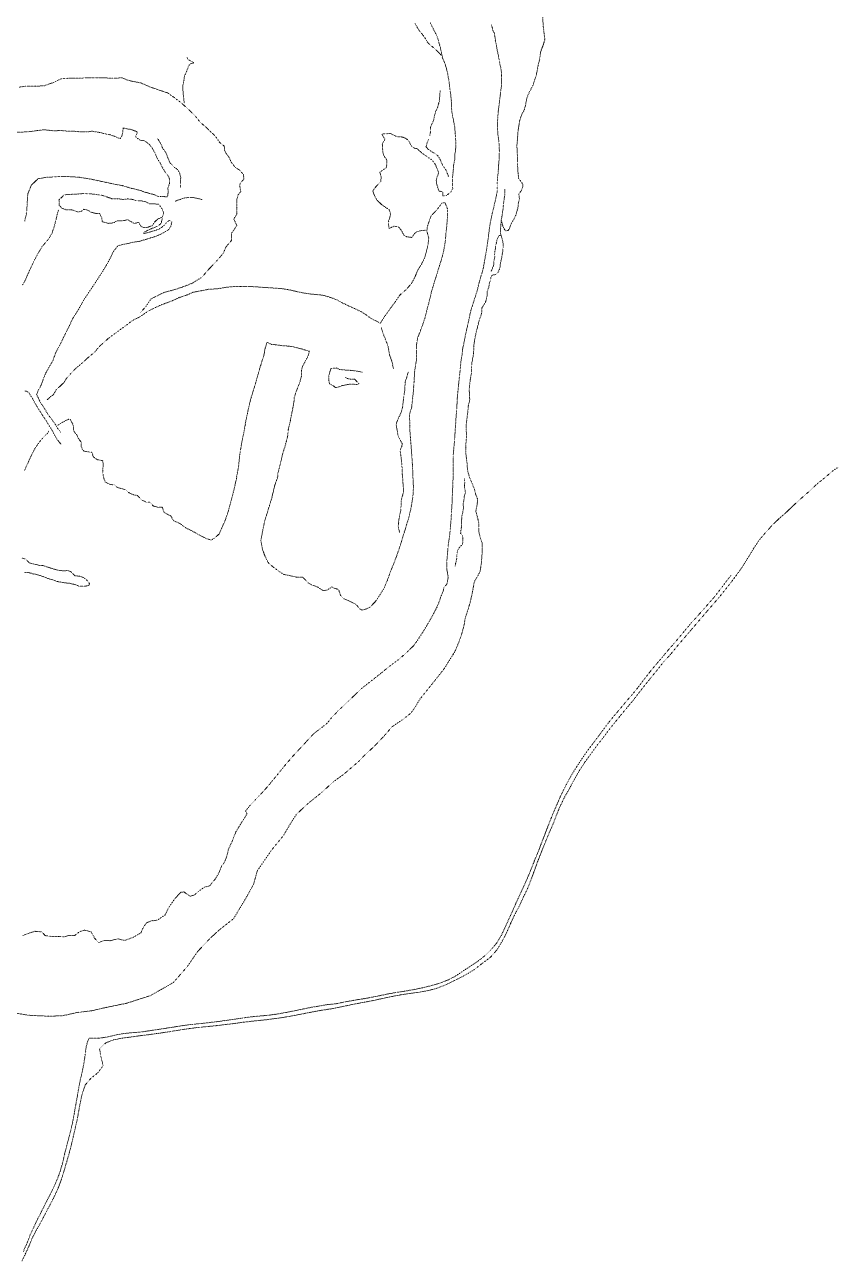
# Model space of a CAD drawing. Extents: x 682410 to 689460, y 7661803 to 7669124.
# Drawn here: x 688366 to 688963, y 7665648 to 7666556 of the extents above; entities that cross this region are included whole.
import ezdxf

# ---------------------------------------------------------------- set-up
doc = ezdxf.new("R2010")
doc.units = 0
doc.header["$MEASUREMENT"] = 0
doc.linetypes.add('DOT', pattern=[0.25, 0, -0.25])
doc.layers.add('02 TOE_Line', color=1, linetype='DOT', lineweight=20)

msp = doc.modelspace()

# ---------------------------------------------------------------- linework, layer by layer
at = {"layer": '02 TOE_Line'}
for points in [[(688746, 7666562.11, 4304.2), (688746.43, 7666554.66, 4305), (688747.09, 7666549.55, 4305.14), (688747.57, 7666545.23, 4305.48), (688746.66, 7666541.81, 4306.89), (688744.54, 7666536.22, 4308.99), (688743.89, 7666531.27, 4310.55), (688742.68, 7666525.99, 4312.7), (688741.21, 7666518.42, 4314.6), (688739.93, 7666514.91, 4315.6), (688738.81, 7666511.36, 4316.47), (688736.92, 7666507.87, 4317.46), (688735.7, 7666505.37, 4317.8), (688734.44, 7666502.36, 4318.51), (688733.46, 7666497.27, 4319.88), (688732.57, 7666493.7, 4320.76), (688730.68, 7666490.25, 4321.53), (688729.15, 7666485.76, 4322.44), (688728.45, 7666481.46, 4323.31), (688727.87, 7666477.28, 4324.27), (688727.55, 7666472.41, 4325.21), (688727.11, 7666467.79, 4326.13), (688727.22, 7666463.95, 4326.62), (688727.61, 7666458.03, 4327.55), (688727.56, 7666453.5, 4328.17), (688727.95, 7666447.13, 4329.24), (688728.37, 7666443.29, 4329.92), (688731.52, 7666438.93, 4331.4), (688731.28, 7666436.44, 4331.58), (688730.09, 7666433.86, 4331.71), (688728.52, 7666431.81, 4331.93), (688728.96, 7666428.1, 4332.53), (688728.11, 7666424.86, 4332.74), (688727.88, 7666421.99, 4333.08), (688727.03, 7666418.85, 4333.49), (688726.32, 7666416.19, 4333.99), (688724.97, 7666413.54, 4334.59), (688722.96, 7666410.11, 4334.99), (688722.05, 7666407.48, 4335.4), (688720.85, 7666405.12, 4336.28), (688718.66, 7666404.67, 4336.44), (688717.9, 7666406.04, 4336.34), (688716.66, 7666408.44, 4336.14), (688716, 7666411.36, 4336.09)], [(688364.6, 7665887.5, 4361.23), (688369.71, 7665889.5, 4362.05), (688373.54, 7665890.58, 4361.72), (688378.38, 7665890.19, 4361.23), (688380.92, 7665887.37, 4361.14), (688385.98, 7665886.74, 4361.46), (688390.79, 7665886.7, 4361.17), (688394.63, 7665886.58, 4361.61), (688398.35, 7665887.46, 4361.49), (688402.39, 7665887.38, 4360.87), (688406.22, 7665890.32, 4361.09), (688409.8, 7665891.49, 4361.61), (688414.67, 7665890.11, 4361.19), (688417.19, 7665885.48, 4361.35), (688420.01, 7665882.29, 4360.96), (688423.91, 7665883.75, 4361.34), (688428.8, 7665883.68, 4361.51), (688434.24, 7665885.05, 4362.36), (688439.37, 7665883.82, 4361.88), (688445.79, 7665886.29, 4362.01), (688451.18, 7665889.52, 4361.9), (688452.9, 7665893.52, 4361.96), (688455.39, 7665896.9, 4362.12), (688458.92, 7665898.23, 4362.23), (688463.29, 7665898.79, 4362.19), (688468.89, 7665902.54, 4363.14), (688471.41, 7665907.74, 4362.97), (688475.96, 7665914.45, 4362.5), (688480.58, 7665919.36, 4362.49), (688482.91, 7665919.45, 4362.31), (688484.35, 7665918.2, 4362.37), (688487.36, 7665916.32, 4362.36), (688490.26, 7665917.15, 4362.58), (688493.59, 7665920.04, 4362.52), (688497.86, 7665923.06, 4362.84), (688501.78, 7665923.96, 4362.94), (688503.39, 7665926.39, 4363.19), (688505.55, 7665928.73, 4363.53), (688508.16, 7665932.94, 4363.5), (688509.5, 7665936.27, 4362.7), (688510.55, 7665938.89, 4362.61), (688511.86, 7665940.21, 4362.81), (688513.13, 7665942.78, 4362.75), (688514.61, 7665947.07, 4362.72), (688515.36, 7665950.62, 4362.57), (688517.84, 7665956.01, 4362.79), (688519.38, 7665959.83, 4362.94), (688520.91, 7665963.64, 4363.09), (688523.12, 7665967.29, 4363.02), (688525.33, 7665970.95, 4362.95), (688527.18, 7665973.86, 4362.88), (688529.03, 7665976.77, 4362.81), (688528, 7665978.93, 4362.54), (688531.74, 7665983.59, 4362.49), (688534.82, 7665986.79, 4362.55), (688537.91, 7665990, 4362.6), (688540.79, 7665993.13, 4362.48), (688543.67, 7665996.26, 4362.36), (688547.25, 7666000.59, 4362.39), (688550.83, 7666004.92, 4362.41), (688553.51, 7666008.24, 4362.25), (688556.2, 7666011.56, 4362.09), (688559.58, 7666015.5, 4362.06), (688562.97, 7666019.45, 4362.02), (688566.2, 7666022.91, 4361.92), (688569.42, 7666026.38, 4361.82), (688572.23, 7666029.43, 4361.69), (688575.04, 7666032.48, 4361.55), (688577.85, 7666035.53, 4361.42), (688580.24, 7666037.36, 4361.45), (688582.63, 7666039.19, 4361.48), (688585.23, 7666041.23, 4361.37), (688587.84, 7666043.27, 4361.26), (688591.08, 7666047.43, 4361.17), (688593.37, 7666049.79, 4361.1), (688595.65, 7666052.16, 4361.02), (688598.22, 7666054.59, 4360.99), (688600.78, 7666057.03, 4360.95), (688603.41, 7666059.54, 4360.93), (688606.04, 7666062.05, 4360.9), (688609.48, 7666065.37, 4360.84), (688612.92, 7666068.7, 4360.77), (688617.13, 7666071.96, 4360.77), (688621.33, 7666075.21, 4360.76), (688624.6, 7666077.81, 4360.68), (688627.87, 7666080.4, 4360.6), (688630.19, 7666082.34, 4360.59), (688632.52, 7666084.27, 4360.59), (688636.42, 7666087.18, 4360.5), (688640.33, 7666090.08, 4360.42), (688644.28, 7666093.54, 4360.21), (688647.55, 7666096.49, 4360.08), (688651.22, 7666100.13, 4359.89), (688653.88, 7666103.8, 4359.94), (688655.71, 7666106.58, 4359.68), (688657.54, 7666109.37, 4359.42), (688659.12, 7666111.93, 4359.28), (688660.69, 7666114.49, 4359.13), (688663.72, 7666119.65, 4358.86), (688666.08, 7666124.05, 4358.6), (688668.3, 7666128.27, 4358.61), (688669.74, 7666131.72, 4358.3), (688671.51, 7666136.85, 4357.87), (688672.96, 7666140.14, 4357.76), (688673.5, 7666142.87, 4357.4), (688675.96, 7666145.8, 4357.77), (688676.67, 7666150.66, 4357.3), (688675.62, 7666156.47, 4356.35), (688675.65, 7666161.9, 4355.98), (688676.25, 7666168.83, 4355.56), (688676.75, 7666174.08, 4355.21), (688677.93, 7666183.05, 4354.66), (688678.63, 7666190.71, 4354.06), (688679.04, 7666197.27, 4353.47), (688679.47, 7666204.14, 4353.07), (688679.85, 7666214.01, 4352.29), (688680.24, 7666222.69, 4351.78), (688680.27, 7666231.75, 4351), (688680.25, 7666238.31, 4350.48), (688680.74, 7666244.23, 4350.11), (688681.44, 7666252.56, 4349.57), (688681.9, 7666259.78, 4348.89), (688682.42, 7666267.54, 4348.15), (688683.03, 7666274.96, 4347.6), (688683.31, 7666281.51, 4347.07), (688683.81, 7666286.86, 4346.61), (688684.68, 7666295.75, 4345.86), (688685.45, 7666302.38, 4345.26), (688686.03, 7666309.07, 4344.67), (688686.79, 7666313.24, 4344.29), (688687.38, 7666318.57, 4343.68), (688688.48, 7666323.68, 4343.24), (688689.37, 7666328.38, 4342.8), (688690.7, 7666334.25, 4342.3), (688691.95, 7666340.07, 4341.79), (688693.21, 7666346.03, 4341.32), (688694.46, 7666349.97, 4340.99), (688695.71, 7666353.92, 4340.66), (688697.44, 7666359.11, 4340.2), (688698.6, 7666363.55, 4339.76), (688699.77, 7666367.99, 4339.33), (688701.08, 7666372.58, 4338.93), (688702.4, 7666377.17, 4338.54), (688703.15, 7666381.43, 4338.16), (688703.91, 7666385.7, 4337.77), (688704.5, 7666389.11, 4337.54), (688705.09, 7666392.52, 4337.3), (688705.66, 7666396.71, 4337.02), (688706.23, 7666400.89, 4336.74), (688706.85, 7666405.5, 4336.37), (688707.47, 7666410.12, 4336), (688708.2, 7666413.66, 4335.68), (688708.93, 7666417.21, 4335.36), (688710.07, 7666421.92, 4334.96), (688711.2, 7666426.63, 4334.55), (688711.92, 7666430.1, 4334.23), (688712.65, 7666433.56, 4333.9), (688712.64, 7666437.93, 4333.31), (688712.8, 7666442.79, 4332.76), (688713.34, 7666447.52, 4332.31), (688713.63, 7666452.21, 4331.87), (688714.07, 7666457.62, 4331.57), (688714.15, 7666460.86, 4331.33), (688714.22, 7666464.1, 4331.09), (688714.05, 7666467.26, 4330.72), (688713.88, 7666470.41, 4330.35), (688713.17, 7666475.26, 4329.75), (688712.87, 7666480.73, 4329.09), (688712.83, 7666483.61, 4328.86), (688713.05, 7666487.63, 4328.44), (688713.42, 7666492.57, 4328), (688714.08, 7666497.67, 4327.53), (688714.77, 7666503.21, 4327.04), (688715.25, 7666507.23, 4326.71), (688715.82, 7666512.04, 4326.32), (688715.66, 7666514.86, 4326.05), (688715.86, 7666518.83, 4325.78), (688715.57, 7666522.79, 4325.55), (688714.62, 7666527.24, 4324.97), (688713.76, 7666531.96, 4324.46), (688713.05, 7666535.48, 4324.15), (688712.44, 7666538.4, 4323.77), (688711.93, 7666541.5, 4323.5), (688711.27, 7666544.74, 4323.18), (688710.95, 7666547.36, 4322.99), (688710.51, 7666549.82, 4322.89), (688709.58, 7666551.49, 4322.61), (688709.06, 7666553.78, 4322.49), (688708.35, 7666556.07, 4322.29)], [(688660.35, 7666405.21, 4334.19), (688657.21, 7666404.89, 4333.91), (688654.86, 7666404.5, 4333.95), (688652.62, 7666403.51, 4334.04), (688649.93, 7666399.86, 4333.69), (688646.02, 7666400.42, 4333.81), (688644.17, 7666401.68, 4333.51), (688642.04, 7666405.43, 4333.99), (688640.04, 7666407.74, 4333.45), (688636.87, 7666408.07, 4333.51), (688633.32, 7666406.49, 4333.41), (688632.95, 7666408.64, 4333.48), (688632.87, 7666411.54, 4333.68), (688633.71, 7666414.28, 4333.46), (688634.4, 7666417.09, 4333.67), (688633.55, 7666420.02, 4333.59), (688630.84, 7666421.87, 4333.91), (688627.9, 7666423.95, 4333.58), (688624.56, 7666427.12, 4333.98), (688622.61, 7666430.49, 4333.75), (688621.26, 7666434.03, 4333.71), (688623.14, 7666436.59, 4333.85), (688627.13, 7666440.82, 4333.93), (688627.54, 7666444.25, 4334.01), (688626.4, 7666447.68, 4334.06), (688631.21, 7666451.07, 4333.73), (688631.6, 7666453.36, 4333.87), (688631.5, 7666456.97, 4333.89), (688629.38, 7666459.86, 4333.87), (688628.85, 7666461.98, 4333.86), (688628.43, 7666465.81, 4333.94), (688628.3, 7666468.79, 4333.85), (688630.29, 7666471.8, 4333.83), (688627.89, 7666475.76, 4334.8), (688631.35, 7666476.01, 4333.91), (688634.24, 7666476.18, 4333.88), (688639.13, 7666473.87, 4333.83), (688642.76, 7666473.63, 4333.65), (688645.59, 7666472.6, 4333.96), (688647.68, 7666470.87, 4333.67), (688649.57, 7666467.08, 4333.64), (688651.85, 7666465.36, 4333.77), (688653.94, 7666465, 4333.79), (688657.18, 7666462, 4333.91), (688661.4, 7666459.03, 4334.18), (688664.88, 7666456.65, 4334.32), (688667.3, 7666453.31, 4334.53), (688669.66, 7666447.54, 4334.51), (688667.89, 7666442.18, 4334.11), (688668.16, 7666439.63, 4333.76), (688669.79, 7666433.93, 4333.67), (688672.59, 7666433.41, 4333.81), (688672.83, 7666430.48, 4333.81), (688675.39, 7666430.6, 4333.78), (688678.72, 7666433.38, 4333.71), (688679.96, 7666435.66, 4333.51), (688679.83, 7666440.13, 4333.1), (688679.81, 7666443.69, 4332.77), (688680.36, 7666448.64, 4332.26), (688680.74, 7666453.49, 4331.78), (688681.47, 7666456.61, 4331.58), (688681.5, 7666460.61, 4331.36), (688681.98, 7666463.22, 4330.82), (688682.37, 7666467.07, 4330.33), (688682.17, 7666470.93, 4329.97), (688681.82, 7666476.29, 4329.39), (688681.52, 7666480.57, 4328.82), (688680.61, 7666485.56, 4328.29), (688679.57, 7666490.64, 4327.57), (688679.01, 7666495.86, 4326.97), (688679.02, 7666499.69, 4326.53), (688678.51, 7666504.65, 4325.96), (688677.87, 7666509.52, 4325.24), (688677.31, 7666514.29, 4324.68), (688676.34, 7666519.85, 4324), (688675.27, 7666524.5, 4323.61), (688674.02, 7666528.17, 4323.14), (688672.52, 7666531.57, 4322.62), (688670.82, 7666539.71, 4321.86), (688669.58, 7666543.98, 4321.3), (688668.52, 7666547.52, 4320.72), (688665.73, 7666552.94, 4320.26), (688663.52, 7666557.46, 4319.56)], [(688671.75, 7666533.11, 4322.44), (688670.73, 7666534.68, 4322.75), (688667.96, 7666537.42, 4322.97), (688665.04, 7666539.89, 4323.29), (688662.99, 7666541.63, 4323.31), (688661.54, 7666542.99, 4323.37), (688659.91, 7666545.95, 4323.16), (688657.97, 7666548.61, 4322.4), (688655.58, 7666551.55, 4321.75), (688653.78, 7666554.32, 4320.53), (688652.31, 7666556.94, 4319.85)], [(688482.96, 7666498.43, 4332.3), (688482.47, 7666502.59, 4331.97), (688482.16, 7666505.03, 4332.5), (688481.97, 7666508.73, 4332.35), (688482, 7666511.85, 4332.1), (688482.73, 7666515.02, 4331.97), (688483.17, 7666518.33, 4331.98), (688484.76, 7666522, 4332.14), (688486.11, 7666525.55, 4332.12), (688487.05, 7666527.11, 4332.24), (688489.94, 7666528.11, 4333.1), (688488.37, 7666529.18, 4332.27), (688485.51, 7666530.44, 4331.87), (688484.96, 7666532.08, 4332.3)], [(688450.58, 7666344.44, 4333.39), (688454.87, 7666349.3, 4332.82), (688458.48, 7666354.73, 4333.65), (688467.73, 7666359.37, 4334.11), (688475.83, 7666361.53, 4333.72), (688483.63, 7666364.2, 4333.36), (688489.01, 7666366.41, 4333.09), (688495.87, 7666370.66, 4332.34), (688501.09, 7666376.68, 4332.57), (688506.73, 7666382.58, 4333.4), (688511.52, 7666388.17, 4333.05), (688513.6, 7666392.94, 4332.38), (688517.58, 7666397.62, 4332.93), (688517.52, 7666402.74, 4332.77), (688521.52, 7666408.6, 4335.19), (688519.32, 7666413.45, 4334.54), (688521.64, 7666417.22, 4336.67), (688521.47, 7666421.9, 4335.67), (688521.54, 7666427.9, 4335.96), (688522.52, 7666431.23, 4335.57), (688524.47, 7666433.64, 4335.09), (688523.65, 7666437.56, 4335.68), (688524, 7666439.7, 4335.85), (688526.72, 7666442.75, 4334.55), (688526.43, 7666446.1, 4335.73), (688523.65, 7666449.25, 4335.73), (688520.32, 7666451.46, 4336), (688517.4, 7666455.21, 4335.69), (688515.9, 7666458.58, 4335.27), (688513.53, 7666461.87, 4335.5), (688512.5, 7666464.09, 4335.24), (688512.47, 7666466.79, 4334.39), (688508.91, 7666469.65, 4334.98), (688507.16, 7666472.28, 4334.89), (688505.23, 7666474.82, 4334.92), (688501.7, 7666478.08, 4335.18), (688498.65, 7666481.04, 4334.97), (688494.64, 7666484.46, 4335.13), (688491.21, 7666488.81, 4334.31), (688486.41, 7666493.54, 4333.61), (688480.51, 7666498.92, 4332.65), (688475.32, 7666502.77, 4332.34), (688470.86, 7666505.93, 4332.59), (688464.83, 7666507.96, 4332.37), (688457.62, 7666510.45, 4332.72), (688450.91, 7666513.42, 4331.18), (688446.85, 7666514.09, 4331.59), (688441.41, 7666515.31, 4330.84), (688437.56, 7666516.98, 4331.07), (688429.93, 7666516.83, 4330.63), (688422.81, 7666517.03, 4330.12), (688416.74, 7666517.09, 4330.38), (688410.43, 7666517.01, 4330.42), (688406.75, 7666516.81, 4330.42), (688398.37, 7666516.76, 4329.64), (688392.36, 7666516.33, 4329.58), (688387.57, 7666513.84, 4330.04), (688380.1, 7666511.2, 4329.91), (688373.71, 7666510.9, 4329.38), (688366.05, 7666510.86, 4329.24), (688361.64, 7666510.19, 4329.6)], [(688663.09, 7666474.78, 4330.25), (688663.57, 7666476.66, 4329.59), (688663.63, 7666480.7, 4329.14), (688665.91, 7666485.81, 4329.42), (688666.58, 7666488.91, 4328.5), (688667.33, 7666491.91, 4327.87), (688668.86, 7666495.29, 4327.39), (688670.23, 7666500.3, 4328.35), (688670.55, 7666504.88, 4328.32), (688670.79, 7666507.76, 4328.44)], [(688356.48, 7666477.07, 4346.13), (688367.86, 7666477.36, 4347.19), (688371.28, 7666477.83, 4347.41), (688375.31, 7666478.33, 4347.94), (688379.48, 7666478.88, 4348.47), (688382.73, 7666478.7, 4348.61), (688387.26, 7666478.11, 4348.94), (688392.52, 7666478.4, 4349.7), (688397.27, 7666477.91, 4350.14), (688402.15, 7666477.82, 4350.67), (688406.64, 7666477.42, 4351.06), (688411.53, 7666477.3, 4351.59), (688415.02, 7666477.91, 4352.18), (688421.04, 7666476.96, 4352.73), (688424.69, 7666475.99, 4352.86), (688428.6, 7666475.26, 4353.49), (688432.13, 7666474, 4353.53), (688434.3, 7666472.9, 4353.68), (688436.11, 7666472.62, 4354.05), (688437.27, 7666474.5, 4354.18), (688437.88, 7666477.63, 4354.32), (688438.15, 7666480.24, 4354.37), (688441.32, 7666479.52, 4354.42), (688443.54, 7666479.3, 4354.49), (688445.66, 7666478.48, 4354.47), (688448.26, 7666477.58, 4354.59), (688448.31, 7666476.21, 4354.5), (688447.34, 7666474.56, 4354.55), (688447.53, 7666473.43, 4354.69), (688449.81, 7666471.88, 4355.26), (688450.84, 7666471.09, 4355.44), (688453.38, 7666471.05, 4355.76), (688454.27, 7666470.47, 4355.83), (688455.69, 7666469.47, 4355.94), (688457.55, 7666467.89, 4356.03), (688459.58, 7666465.31, 4356.28), (688460.42, 7666463.69, 4356.29), (688461.83, 7666461.09, 4356.44), (688463.17, 7666457.72, 4356.39), (688465.28, 7666454.65, 4356.47), (688466.89, 7666451.17, 4356.59), (688467.96, 7666449.44, 4356.64), (688469.18, 7666447.4, 4356.72), (688470.63, 7666445.74, 4356.82), (688471.63, 7666444.29, 4356.93), (688472.05, 7666442.81, 4356.95), (688472.24, 7666441.3, 4356.95), (688472.23, 7666439.37, 4356.87), (688471.45, 7666437.69, 4356.65), (688470.8, 7666435.68, 4356.58), (688471.26, 7666434.35, 4356.47), (688471.05, 7666432.39, 4356.37), (688470.87, 7666430.61, 4356.44), (688470.28, 7666429.62, 4356.59), (688468.36, 7666429.83, 4356.48), (688465.82, 7666429.86, 4356.25), (688464.29, 7666429.75, 4356.27), (688461.31, 7666431.17, 4355.77), (688457.53, 7666432.26, 4355.44), (688454.11, 7666433.07, 4355.1), (688451.22, 7666434.24, 4354.74), (688447.51, 7666435.25, 4354.48), (688444.27, 7666435.92, 4354.31), (688441.55, 7666436.78, 4354.17), (688437.54, 7666437.95, 4353.72), (688431.76, 7666439, 4353.28), (688425.18, 7666440.42, 4352.73), (688419.29, 7666441.64, 4352.14), (688413.48, 7666442.85, 4351.65), (688406.08, 7666444.02, 4351.12), (688400.5, 7666444.44, 4350.61), (688393.06, 7666444.67, 4349.95), (688385.03, 7666444.19, 4349.08), (688383.34, 7666444.21, 4348.88), (688375.7, 7666443.03, 4348.62), (688370.66, 7666438.12, 4348.5), (688368.09, 7666431.78, 4348.72), (688367.6, 7666423.1, 4348.77), (688367.23, 7666417.83, 4348.83), (688365.86, 7666411.71, 4349.51)], [(688480.34, 7666436.77, 4354.57), (688480.09, 7666438.42, 4353.77), (688480.2, 7666440.56, 4353.78), (688480.37, 7666443.79, 4353.54), (688479.46, 7666447.55, 4353.64), (688477.82, 7666449.95, 4353.81), (688475.51, 7666451.42, 4353.92), (688473.68, 7666453.47, 4354.07), (688472.45, 7666454.76, 4354.15), (688471.28, 7666457.33, 4354.27), (688470.34, 7666460.02, 4354.3), (688469.25, 7666462.57, 4354.11), (688467.13, 7666465.38, 4354.01), (688465.85, 7666468.54, 4353.92), (688463.97, 7666471.6, 4354.26), (688463.06, 7666472.91, 4354.42)], [(688662.18, 7666471.73, 4332.65), (688661.56, 7666470.19, 4333.06), (688660.35, 7666466.41, 4333.27), (688662.08, 7666464.55, 4333.65), (688664.72, 7666462.72, 4333.59), (688667.05, 7666461.46, 4333.68), (688669.17, 7666459.71, 4333.38), (688670.84, 7666456.92, 4333.75), (688672.79, 7666452.51, 4334.61), (688675.08, 7666449.31, 4334.82), (688676.88, 7666444.72, 4334.39)], [(688718.18, 7666435.37, 4335.84), (688718.27, 7666433.53, 4335.85), (688718.33, 7666431.77, 4335.57), (688717.94, 7666430.11, 4335.4), (688717.73, 7666427.71, 4335.44), (688717.29, 7666424.99, 4335.54), (688716.96, 7666420.96, 4335.75), (688716.6, 7666418.59, 4335.56), (688716.09, 7666415.14, 4335.76), (688715.65, 7666412.57, 4336.03), (688715.36, 7666409.63, 4336.15), (688715.16, 7666406.44, 4336.54), (688715.06, 7666404.67, 4336.45), (688715.12, 7666402.53, 4336.68), (688715.64, 7666401.19, 4336.86), (688716.72, 7666397.11, 4337.54), (688717.08, 7666394.65, 4337.72), (688716.94, 7666392.59, 4337.85), (688716.73, 7666390.11, 4337.98), (688716.13, 7666386.11, 4338.33), (688715.62, 7666383.33, 4338.73), (688714.9, 7666380.54, 4339.08), (688714.64, 7666377.18, 4339.5), (688713.21, 7666374.24, 4339.88), (688711.54, 7666372.62, 4339.87), (688708.92, 7666372.2, 4339.99), (688708.15, 7666371.06, 4339.86), (688707.66, 7666368.35, 4340.21), (688706.98, 7666366.48, 4340.31), (688706.38, 7666362.98, 4340.64), (688705.37, 7666360.34, 4340.84), (688705.14, 7666356.47, 4341.37), (688704.03, 7666352.28, 4341.72), (688701.49, 7666348.38, 4341.82), (688701.16, 7666343.95, 4342.22), (688699.59, 7666339.49, 4342.77), (688698.24, 7666334.29, 4343.03), (688697.02, 7666329.54, 4343.4), (688696.11, 7666324.76, 4343.95), (688695.4, 7666319.8, 4344.25), (688695.34, 7666314.77, 4344.97), (688694.65, 7666311.02, 4345.16), (688693.95, 7666307.27, 4345.35), (688693.86, 7666303.91, 4345.84), (688693.76, 7666300.56, 4346.32), (688692.96, 7666295.85, 4346.76), (688692.37, 7666291.81, 4347.16), (688692.06, 7666288.07, 4347.44), (688692.33, 7666284.28, 4347.92), (688692.48, 7666280.68, 4348.77), (688691.46, 7666276.43, 4348.72), (688691.12, 7666272.32, 4349.03), (688690.6, 7666268.1, 4349.43), (688690.03, 7666263.77, 4349.8), (688689.76, 7666259.67, 4350.36), (688690.24, 7666254.62, 4350.66), (688689.74, 7666249.05, 4350.77), (688689.64, 7666245.59, 4350.88), (688689.55, 7666242.12, 4350.99), (688690.1, 7666237.24, 4350.97), (688690.52, 7666234.27, 4350.96), (688690.75, 7666230.54, 4351.04), (688691.07, 7666228.12, 4350.88), (688692.09, 7666224.49, 4350.63), (688693.05, 7666221.97, 4350.73), (688694.43, 7666218.87, 4350.73), (688695.75, 7666215.44, 4350.88), (688696.92, 7666211.06, 4350.86), (688698.31, 7666207.65, 4351.05), (688697.88, 7666203.35, 4350.73), (688696.95, 7666198.89, 4350.69), (688697.96, 7666195.1, 4350.65), (688699.18, 7666190.35, 4350.4), (688699.17, 7666186.06, 4350.45), (688699.31, 7666182.74, 4350.18), (688700.22, 7666179.49, 4350.15), (688701.55, 7666175.8, 4350.07), (688701.7, 7666170.45, 4349.72), (688701.37, 7666165.2, 4349.57), (688701.01, 7666160.92, 4349.72), (688700.49, 7666157.61, 4349.41), (688699.97, 7666154.3, 4349.1), (688697.9, 7666150.74, 4348.88), (688695.84, 7666147.19, 4348.66), (688695.19, 7666143.58, 4348.51), (688694.54, 7666139.96, 4348.36), (688693.64, 7666135.78, 4348.17), (688692.75, 7666131.6, 4347.98), (688690.95, 7666126.03, 4347.88), (688689.16, 7666120.46, 4347.79), (688688.35, 7666115.44, 4347.69), (688687.36, 7666111.75, 4347.65), (688686.36, 7666108.06, 4347.61), (688684.69, 7666103.37, 4347.58), (688683.37, 7666100.12, 4347.58), (688682.06, 7666096.87, 4347.59), (688680.21, 7666093.69, 4347.94), (688673.58, 7666083.11, 4347.23), (688665.76, 7666073.25, 4346.93), (688656, 7666061.1, 4346.38), (688652.1, 7666054.66, 4346.42), (688649.3, 7666050.77, 4346.37), (688643.73, 7666046.28, 4346.07), (688635.51, 7666040.78, 4345.95), (688629.74, 7666034.02, 4345.36), (688622.63, 7666026.55, 4346.29), (688615.18, 7666019.69, 4346.5), (688610.7, 7666015, 4346.6), (688599.81, 7666005.69, 4347.8), (688592.37, 7666000.31, 4347.3), (688584.02, 7665992.63, 4348.42), (688573.56, 7665984.2, 4349.41), (688565.41, 7665976.55, 4349.87), (688560.94, 7665969.71, 4350.08), (688555.85, 7665960.97, 4350.58), (688547, 7665950.13, 4350.54), (688536.55, 7665934.95, 4351.47), (688533.9, 7665925.16, 4351.68), (688526.94, 7665912.71, 4351.55), (688519.1, 7665899.77, 4351.19), (688508.5, 7665891.48, 4349.86), (688501.5, 7665884.98, 4348.99), (688492.81, 7665875.75, 4347.85), (688485.12, 7665864.58, 4346.08), (688474.96, 7665852.95, 4343.77), (688458.22, 7665843.37, 4341.99), (688440.46, 7665837.71, 4340.05), (688425.59, 7665834.68, 4338.14), (688414.89, 7665832.22, 4337.51), (688404.44, 7665830.97, 4336.58), (688393.61, 7665828.55, 4336.12), (688383.25, 7665828.25, 4335.19), (688368.72, 7665828.93, 4334.39), (688356.16, 7665831.03, 4333.6)], [(688382.14, 7666280.64, 4349.92), (688383.44, 7666281.56, 4349.27), (688384.61, 7666282.93, 4348.94), (688386.85, 7666284.34, 4348.24), (688387.96, 7666286.33, 4347.98), (688389.07, 7666288.22, 4347.82), (688391.2, 7666290.11, 4346.78), (688394.54, 7666293.3, 4345), (688396.35, 7666296.16, 4344.71), (688399.68, 7666299.98, 4344.38), (688402.93, 7666303.44, 4344.21), (688407.9, 7666307.52, 4342.8), (688412.51, 7666311.81, 4341.99), (688417.3, 7666315.77, 4341.14), (688420.72, 7666319.94, 4340.28), (688427.38, 7666325.87, 4338.31), (688432.85, 7666329.91, 4336.63), (688439.82, 7666334.99, 4335.27), (688444.57, 7666338.67, 4334.5), (688450.76, 7666341.83, 4333.76), (688456.37, 7666345.78, 4333.01), (688461.94, 7666348.54, 4332.81), (688466.61, 7666350.56, 4333.19), (688473.82, 7666353.26, 4332.75), (688478.76, 7666355.56, 4332.56), (688485.98, 7666358.05, 4332.25), (688489.34, 7666359.63, 4332.61), (688495.67, 7666360.82, 4332.37), (688501.13, 7666361.88, 4332.32), (688507.1, 7666362.18, 4332.75), (688512.3, 7666363.05, 4333.1), (688515.49, 7666363.48, 4333.24), (688520.22, 7666363.99, 4333.25), (688524.21, 7666363.96, 4333.64), (688529.27, 7666363.95, 4334.16), (688535.11, 7666363.68, 4334.35), (688540.28, 7666363.29, 4334.14), (688546.05, 7666362.91, 4334.27), (688553.48, 7666362.43, 4334.47), (688558.83, 7666361.7, 4334.69), (688563.73, 7666360.59, 4334.99), (688569.25, 7666359.31, 4334.25), (688575.87, 7666358.32, 4334.13), (688580.35, 7666357.91, 4333.52), (688584.68, 7666357.49, 4333.26), (688590.78, 7666355.73, 4332.72), (688595.07, 7666353.97, 4332.72), (688598.91, 7666351.92, 4333.25), (688604.21, 7666349.32, 4333.34), (688608, 7666347.71, 4333.25), (688613.11, 7666345.22, 4333.5), (688616.29, 7666343.17, 4333.22), (688619.75, 7666340.62, 4333.68), (688625.2, 7666337.86, 4334.43), (688626.67, 7666336.63, 4334.7), (688629.8, 7666341.54, 4334.21), (688633.75, 7666347.14, 4334.56), (688637.65, 7666352.4, 4335.24), (688640.98, 7666357.39, 4334.98), (688645.51, 7666361.33, 4334.71), (688649.65, 7666365.94, 4335.49), (688652.14, 7666370.44, 4335.23), (688654.06, 7666375.31, 4334.85), (688657.36, 7666380.73, 4334.69), (688659.62, 7666385.54, 4334.97), (688660.79, 7666389.86, 4334.95), (688661.92, 7666394.9, 4334.58), (688662.36, 7666399.52, 4334.1), (688660.97, 7666404.79, 4334.1), (688661.5, 7666408.37, 4334), (688664.21, 7666415.98, 4333.76), (688667.86, 7666419.51, 4333.95), (688670.41, 7666422.85, 4334.14), (688672.27, 7666425.33, 4334.02), (688674.42, 7666425.25, 4334.72), (688676.27, 7666420.52, 4334.72), (688676.09, 7666413.65, 4335.53), (688675.23, 7666404.32, 4336.48), (688674.96, 7666402.93, 4336.66), (688674.72, 7666398.18, 4337.18), (688674.05, 7666394.01, 4337.49), (688673.18, 7666389.16, 4338), (688671.86, 7666384.11, 4338.34), (688670.21, 7666378.95, 4338.81), (688668.61, 7666373.71, 4339.32), (688667.2, 7666369.16, 4339.7), (688666.2, 7666366.01, 4340.04), (688665.2, 7666362.86, 4340.37), (688664.34, 7666359.74, 4340.58), (688663.37, 7666355.33, 4340.9), (688661.94, 7666350.01, 4341.4), (688660.88, 7666345.93, 4341.78), (688659.46, 7666340.29, 4342.33), (688658, 7666336.11, 4342.76), (688656.17, 7666330.96, 4343.19), (688654.27, 7666326.27, 4343.6), (688653.81, 7666323.29, 4343.88), (688653.34, 7666320.31, 4344.16), (688653.39, 7666315.36, 4344.59), (688653.43, 7666310.41, 4345.02), (688652.74, 7666306.01, 4345.36), (688652.05, 7666301.62, 4345.71), (688651.86, 7666298.01, 4345.98), (688651.66, 7666294.4, 4346.26), (688651.34, 7666290.15, 4346.5), (688651.01, 7666285.89, 4346.75), (688650.44, 7666280.54, 4347.24), (688649.87, 7666275.19, 4347.73), (688648.3, 7666269.93, 4348.13), (688648.39, 7666265.83, 4348.4), (688648.49, 7666261.74, 4348.68), (688648.59, 7666257.65, 4348.95), (688648.96, 7666253, 4349.27), (688649.33, 7666248.36, 4349.58), (688649.7, 7666243.28, 4349.99), (688650.06, 7666238.2, 4350.4), (688650.43, 7666233.12, 4350.81), (688650.59, 7666229.29, 4351.08), (688650.74, 7666225.46, 4351.35), (688650.95, 7666220.88, 4351.84), (688651.17, 7666216.29, 4352.33), (688650.96, 7666212.88, 4352.61), (688650.75, 7666209.47, 4352.9), (688650.23, 7666206.31, 4353.23), (688649.7, 7666203.14, 4353.55), (688648.8, 7666198.59, 4353.88), (688647.56, 7666193.56, 4354.24), (688646.27, 7666189.46, 4354.52), (688644.99, 7666185.35, 4354.79), (688643.67, 7666180.94, 4355.05), (688642.35, 7666176.52, 4355.31), (688640.93, 7666172.17, 4355.73), (688639.51, 7666167.81, 4356.15), (688638.07, 7666164.05, 4356.49), (688636.63, 7666160.29, 4356.82), (688635.35, 7666157.12, 4357.08), (688634.07, 7666153.94, 4357.34), (688633.05, 7666151.08, 4357.49), (688632.03, 7666148.21, 4357.64), (688630.83, 7666145.37, 4357.88), (688629.63, 7666142.53, 4358.11), (688627.95, 7666139.79, 4358.37), (688626.27, 7666137.05, 4358.62), (688623.45, 7666132.87, 4358.77), (688619.41, 7666128.57, 4359.39), (688616.54, 7666127.17, 4359.52), (688613.49, 7666126.35, 4359.74), (688611.85, 7666127.13, 4359.85), (688609.11, 7666130.42, 4360.04), (688606.63, 7666131.77, 4360.11), (688603.08, 7666133.4, 4359.88), (688599.88, 7666134.84, 4359.91), (688597.63, 7666137.21, 4359.89), (688596.26, 7666141.42, 4359.75), (688593.22, 7666142.31, 4359.79), (688591.4, 7666143.32, 4359.76), (688587.69, 7666141.02, 4359.89), (688584.97, 7666140.57, 4359.83), (688580.43, 7666143.52, 4359.94), (688577.12, 7666144.54, 4359.87), (688573.87, 7666146.34, 4359.91), (688570.91, 7666149.5, 4359.91), (688569.64, 7666150.54, 4359.9), (688565.26, 7666150.5, 4359.96), (688560.84, 7666151.55, 4360.04), (688555.95, 7666152.55, 4359.84), (688552.25, 7666155, 4359.95), (688548.2, 7666158.02, 4359.84), (688544.87, 7666160.78, 4360.09), (688542.38, 7666165.56, 4360.09), (688540.47, 7666170.54, 4360.18), (688539.83, 7666173.97, 4360.27), (688539.18, 7666177.39, 4360.35), (688539.81, 7666180.79, 4360.38), (688540.45, 7666184.18, 4360.4), (688541.2, 7666187.89, 4360.64), (688541.94, 7666191.59, 4360.87), (688542.9, 7666194.65, 4361.02), (688543.86, 7666197.72, 4361.17), (688545.56, 7666203.18, 4361.37), (688546.45, 7666206.24, 4361.21), (688547.35, 7666209.3, 4361.04), (688548.34, 7666213.5, 4361), (688549.33, 7666217.71, 4360.95), (688550.45, 7666220.93, 4360.99), (688551.58, 7666224.14, 4361.02), (688551.63, 7666226.74, 4360.99), (688552.58, 7666230.33, 4360.94), (688553.54, 7666233.93, 4360.89), (688554.26, 7666237.13, 4360.84), (688554.97, 7666240.33, 4360.79), (688555.95, 7666243.45, 4360.65), (688556.93, 7666246.57, 4360.5), (688557.89, 7666250.2, 4360.68), (688558.84, 7666253.84, 4360.85), (688559.35, 7666259.02, 4360.58), (688560.1, 7666262.3, 4360.48), (688560.86, 7666265.59, 4360.38), (688561.61, 7666269.49, 4360.2), (688562.7, 7666274.78, 4360.4), (688563.52, 7666279.44, 4359.91), (688563.79, 7666282.82, 4360.08), (688564.89, 7666285.96, 4359.92), (688565.98, 7666289.1, 4359.76), (688567.86, 7666293.67, 4359.62), (688568.92, 7666297.86, 4359.33), (688568.95, 7666302.28, 4359.32), (688569.83, 7666305.34, 4359.23), (688571.16, 7666307.84, 4359.17), (688572.97, 7666311.15, 4359.47), (688574.01, 7666313.42, 4359.68), (688574.78, 7666316.29, 4359.83), (688570.93, 7666317.51, 4360.45), (688568.69, 7666318.14, 4360.49), (688565.72, 7666318.91, 4360.56), (688562.76, 7666319.67, 4360.62), (688559.36, 7666320.12, 4360.59), (688553.83, 7666320.56, 4360.32), (688549.81, 7666321.15, 4359.92), (688546.91, 7666321.42, 4359.72), (688543.75, 7666322.94, 4359.16), (688543.26, 7666321.68, 4359.17), (688542.22, 7666318.05, 4358.85), (688541.42, 7666313.46, 4359.33), (688540.26, 7666309.77, 4359.16), (688538.61, 7666304.6, 4359.37), (688537.1, 7666299.24, 4359.49), (688536.06, 7666295.6, 4359.59), (688535.02, 7666291.95, 4359.69), (688533.54, 7666287.13, 4359.93), (688532.07, 7666282.3, 4360.16), (688531.2, 7666278.9, 4360.26), (688530.33, 7666275.49, 4360.35), (688529.3, 7666270.61, 4360.42), (688528.27, 7666265.73, 4360.49), (688527.6, 7666261.76, 4360.41), (688526.93, 7666257.79, 4360.32), (688526.09, 7666253.84, 4360.5), (688525.26, 7666249.88, 4360.68), (688524.49, 7666245.2, 4360.77), (688523.72, 7666240.52, 4360.86), (688523.21, 7666235.66, 4360.82), (688522.7, 7666230.81, 4360.78), (688521.62, 7666225.5, 4360.92), (688521.24, 7666222.64, 4360.9), (688520.38, 7666218.86, 4360.82), (688519.53, 7666215.07, 4360.74), (688518.39, 7666210.73, 4360.7), (688517.26, 7666206.38, 4360.66), (688515.83, 7666200.97, 4360.46), (688514.44, 7666196.31, 4360.35), (688512.76, 7666191.67, 4360.22), (688511.53, 7666188.89, 4360.1), (688510.3, 7666186.12, 4359.99), (688508.53, 7666182.19, 4359.74), (688505.13, 7666179.1, 4359.58), (688502.68, 7666177.77, 4359.48), (688499.09, 7666178.87, 4359.18), (688495.31, 7666180.78, 4359.1), (688492.28, 7666182.47, 4359.01), (688489.25, 7666184.15, 4358.93), (688484.35, 7666186.55, 4358.82), (688479.93, 7666189.82, 4358.72), (688475.01, 7666192.02, 4358.73), (688473.14, 7666195.49, 4358.66), (688470.33, 7666196.72, 4358.48), (688468.2, 7666198.13, 4358.48), (688466.87, 7666201.81, 4358.3), (688463.86, 7666201.77, 4358.36), (688460.32, 7666202.72, 4358.25), (688457.72, 7666205.52, 4358.22), (688455.34, 7666205.47, 4358.15), (688451.91, 7666207.07, 4358.12), (688448.61, 7666210.38, 4358.11), (688445.7, 7666210.99, 4358.11), (688442.69, 7666212.28, 4358.04), (688439.93, 7666214.67, 4357.9), (688436.91, 7666215.52, 4357.88), (688433.89, 7666216.36, 4357.85), (688431.85, 7666218.21, 4357.86), (688428.32, 7666218.61, 4357.85), (688424.96, 7666220.32, 4357.91), (688423.44, 7666224.89, 4357.68), (688423.1, 7666228.49, 4357.68), (688423.47, 7666232.64, 4357.61), (688423.23, 7666235.94, 4357.53), (688418.98, 7666236.85, 4357.5), (688416.15, 7666238.85, 4357.5), (688415.17, 7666242.11, 4357.5), (688409.4, 7666243.01, 4357.58), (688408.19, 7666244.19, 4357.74), (688407.3, 7666246.9, 4357.68), (688407.38, 7666249.64, 4357.65), (688406.43, 7666250.75, 4357.7), (688405.07, 7666252.6, 4357.73), (688404.26, 7666254.68, 4357.76), (688402.49, 7666256.87, 4357.8), (688401.74, 7666258.33, 4357.85), (688401.62, 7666259.95, 4357.85), (688401.68, 7666261.6, 4357.99), (688400.91, 7666263.22, 4358.04), (688399.74, 7666265.48, 4358.07), (688399.21, 7666266.59, 4358.17), (688398.54, 7666266.57, 4358.13), (688396.55, 7666265.78, 4358.19), (688394.99, 7666264.95, 4358.14), (688393.59, 7666264.19, 4358.09), (688391.74, 7666263.15, 4358.01), (688390.01, 7666261.92, 4358.02)], [(688476.36, 7666426.49, 4357.62), (688477.74, 7666427.03, 4356.7), (688480.18, 7666427.86, 4355.77), (688482.37, 7666428.75, 4354.36), (688485.89, 7666429.18, 4353.32), (688489.59, 7666429.15, 4352.85), (688492.38, 7666428.57, 4352.4), (688495.04, 7666428.04, 4351.96), (688496.43, 7666427.42, 4351.66)], [(688364.33, 7666365.15, 4354.76), (688366.03, 7666368.02, 4354.88), (688367.78, 7666372.02, 4355.34), (688369.27, 7666375.36, 4355.78), (688370.99, 7666378.93, 4356.05), (688372.81, 7666382.9, 4356.6), (688374.17, 7666385.5, 4356.65), (688376.24, 7666389.14, 4356.81), (688378.64, 7666393.25, 4357.34), (688381.18, 7666396.11, 4357.63), (688383.82, 7666399.37, 4357.78), (688385.9, 7666403.11, 4358.02), (688387.65, 7666408.3, 4358.4), (688388.7, 7666412.21, 4358.71), (688389.61, 7666416.48, 4358.91), (688390.78, 7666420.26, 4359.12)], [(688392.32, 7666256.89, 4357.43), (688391.32, 7666258.09, 4357.12), (688389.62, 7666260.31, 4356.59), (688388.51, 7666262.41, 4356.33), (688387.44, 7666264.02, 4355.54), (688386.39, 7666265.41, 4355.01), (688385.62, 7666266.61, 4354.71), (688384.62, 7666267.72, 4354.08), (688383.4, 7666269.33, 4353.54), (688382.54, 7666270.58, 4353.12), (688381.53, 7666272.49, 4352.7), (688380.32, 7666274.36, 4352.22), (688378.92, 7666276.47, 4351.67), (688377.58, 7666278.56, 4351.14), (688376.63, 7666280.19, 4350.76), (688375.79, 7666282.21, 4350.44), (688374.62, 7666284.45, 4350.02), (688375.42, 7666286.9, 4349.59), (688376.69, 7666289.17, 4349.52), (688377.57, 7666290.67, 4350.03), (688378.75, 7666293.68, 4349.99), (688379.67, 7666296.51, 4350.07), (688381.46, 7666300.55, 4350.33), (688383.64, 7666304.49, 4350.7), (688386.6, 7666309.64, 4351.35), (688388.55, 7666315.18, 4351.55), (688392.03, 7666321.57, 4352.19), (688395.33, 7666328.5, 4352.73), (688399.01, 7666335.77, 4353.41), (688401.11, 7666340.35, 4353.84), (688405.13, 7666346.74, 4354.7), (688409.84, 7666355, 4355.38), (688414.19, 7666361.4, 4355.94), (688417.92, 7666366.99, 4356.31), (688420.94, 7666371.75, 4356.66), (688423.23, 7666375.25, 4356.94), (688425.82, 7666379.62, 4357.27), (688428.06, 7666383.52, 4357.47), (688429.65, 7666386.69, 4357.83), (688430.69, 7666389.24, 4358.06), (688432.35, 7666391.26, 4358.4), (688434.06, 7666393.57, 4358.61), (688437.7, 7666394.72, 4359.24), (688441.19, 7666395.37, 4359.64), (688445.61, 7666396.42, 4359.6), (688449.64, 7666396.92, 4359.65), (688454.36, 7666398.28, 4359.62), (688458.24, 7666399.55, 4359.95), (688461.42, 7666400.53, 4360.2), (688463.78, 7666401.43, 4360.53), (688466.35, 7666402.59, 4360.97), (688468.38, 7666403.76, 4361.27), (688470.79, 7666405.13, 4361.41), (688471.67, 7666405.82, 4361.56), (688473.01, 7666408, 4361.43), (688473.68, 7666410.44, 4361.5), (688473.92, 7666411.16, 4361.41), (688472.95, 7666412.02, 4361.41), (688471.86, 7666412.36, 4361.36), (688470.42, 7666411.34, 4361.39), (688469.39, 7666410.2, 4361.32), (688468.26, 7666408.81, 4361.23), (688466.67, 7666407.52, 4361.16), (688465.32, 7666406.5, 4360.99), (688463.14, 7666405.53, 4360.68), (688461.84, 7666405.08, 4360.49), (688459.74, 7666404.41, 4360.24), (688458.4, 7666403.98, 4360.08), (688457.05, 7666403.63, 4359.94), (688455.04, 7666403.07, 4359.78), (688453.61, 7666402.84, 4359.83), (688452.69, 7666403.06, 4359.9), (688453.5, 7666403.68, 4359.85), (688455.71, 7666404.85, 4359.85), (688458.39, 7666406.13, 4359.96), (688461.04, 7666407.25, 4360.1), (688463.46, 7666408.14, 4360.19), (688465.73, 7666409.9, 4360.3), (688466.3, 7666411.34, 4360.31), (688466.44, 7666412.73, 4360.17), (688467.25, 7666414.45, 4360.25)], [(688715.2, 7666401.28, 4336.94), (688714.05, 7666401.23, 4337.38), (688713.37, 7666399.97, 4337.84), (688712.36, 7666398.05, 4338.08), (688712.12, 7666396.15, 4338.42), (688711.68, 7666394.79, 4338.44), (688711.46, 7666393.03, 4338.73), (688711.24, 7666390.99, 4339.2), (688710.88, 7666389.53, 4339.18), (688710.76, 7666387.91, 4339.67), (688710.86, 7666385.57, 4339.62), (688710.45, 7666384, 4339.69), (688710.28, 7666382.69, 4340.02), (688710.22, 7666380.87, 4340.11), (688710.03, 7666379.83, 4340.03), (688709.6, 7666378.45, 4340.02), (688709.15, 7666377.29, 4340.21), (688708.58, 7666375.91, 4340.46), (688708.11, 7666374.69, 4340.63)], [(688636.48, 7666303.78, 4348.95), (688635.21, 7666309.36, 4347.79), (688633.61, 7666313.68, 4345.54), (688632.65, 7666319.59, 4343.07), (688630.96, 7666324.37, 4340.59), (688628.98, 7666329.04, 4338.25), (688627.5, 7666333.89, 4335.96)], [(688613.81, 7666300.9, 4360.03), (688611.41, 7666301.47, 4359.76), (688608.32, 7666301.97, 4359.51), (688604.68, 7666302.38, 4359.05), (688600.17, 7666302.63, 4358.45), (688596.77, 7666303.06, 4358.34), (688594.77, 7666304.08, 4358.43), (688590.68, 7666303.62, 4358.37), (688589.88, 7666301.5, 4358.11), (688589.1, 7666298.57, 4358.14), (688589.06, 7666294.95, 4358.25), (688589.57, 7666292.45, 4358.3), (688592.58, 7666290.84, 4358.48), (688594.13, 7666289.47, 4358.41), (688596.55, 7666290.31, 4358.4), (688599.36, 7666291.22, 4358.41), (688603.27, 7666291.97, 4358.34), (688606.82, 7666292.3, 4358.39), (688609.78, 7666291.79, 4358.97), (688611.08, 7666292.59, 4359.1), (688609.81, 7666294.01, 4359.09), (688607.9, 7666295.94, 4358.57), (688605.02, 7666295.89, 4358.35), (688602.66, 7666296.29, 4358.37), (688601.19, 7666297.23, 4358.37)], [(688647.45, 7666301.22, 4346.02), (688645.12, 7666293.71, 4346.83), (688644.73, 7666287.31, 4347.17), (688643.87, 7666281.41, 4347.67), (688643.15, 7666274.94, 4348.36), (688641.79, 7666270.53, 4349.48), (688639.88, 7666266.68, 4350.16), (688638.44, 7666262.91, 4350.73), (688639.09, 7666259.11, 4351.35), (688639.93, 7666254.07, 4351.53), (688642.92, 7666248.5, 4351.2), (688642.67, 7666246.63, 4351.52), (688641.36, 7666243.72, 4352.22), (688641.92, 7666239.78, 4352.24), (688642.49, 7666234.8, 4352.27), (688642.89, 7666230.13, 4352.39), (688643.01, 7666226.09, 4352.45), (688643.34, 7666222.25, 4352.82), (688643.54, 7666218.76, 4352.78), (688643.8, 7666215.99, 4353.4), (688643.94, 7666213.8, 4353.59), (688643.26, 7666210.64, 4354.43), (688642.24, 7666207.51, 4355.19), (688642.16, 7666204.88, 4355.23), (688642.01, 7666201.74, 4355.69), (688642, 7666199.68, 4355.55), (688641.08, 7666196.15, 4355.73), (688640.61, 7666193.45, 4356.07), (688640.23, 7666190.17, 4356.41), (688639.94, 7666187.56, 4356.61), (688640.2, 7666186.34, 4356.66), (688640.67, 7666184.74, 4356.41), (688641.28, 7666182.99, 4356.1)], [(688392.46, 7666248.2, 4357.47), (688391.06, 7666249.84, 4357.48), (688389.24, 7666252.22, 4357.24), (688387.56, 7666255.12, 4356.67), (688386.42, 7666257.63, 4356.07), (688384.74, 7666260.29, 4355.34), (688383.27, 7666262.56, 4354.76), (688381.82, 7666265.09, 4354.15), (688380.47, 7666266.94, 4353.69), (688378.88, 7666269.45, 4352.99), (688377.14, 7666272.2, 4352.29), (688375.31, 7666275, 4351.5), (688373.84, 7666277.54, 4350.85), (688372.59, 7666279.66, 4350.39), (688371.34, 7666282.12, 4349.93), (688370.31, 7666283.52, 4349.7), (688369.01, 7666285.8, 4349.27), (688367.34, 7666286.98, 4348.9), (688366.1, 7666287.19, 4348.68)], [(688383.6, 7666258.03, 4357.74), (688383.05, 7666256.41, 4357.95), (688381.07, 7666254.8, 4357.97), (688378.61, 7666252.17, 4358.12), (688375.99, 7666248.81, 4357.74), (688373.39, 7666244.94, 4357.66), (688371.91, 7666242.25, 4357.53), (688370.83, 7666240, 4357.63), (688369.63, 7666237.49, 4357.58), (688368.6, 7666235.09, 4357.49), (688367.26, 7666232.29, 4357.47), (688365.75, 7666228.85, 4357.38)], [(688962.95, 7666231.28, 4349.73), (688958.88, 7666228.5, 4350.25), (688953.06, 7666223.5, 4350.96), (688947.44, 7666219, 4351.69), (688941.62, 7666213.5, 4352.49), (688935.88, 7666208.5, 4353.15), (688929.88, 7666203, 4353.81), (688924.69, 7666198, 4354.31), (688919.5, 7666193.5, 4354.7), (688914.31, 7666188.5, 4355.07), (688909.38, 7666183, 4355.55), (688904.75, 7666177.5, 4356.14), (688900.81, 7666171.5, 4356.64), (688896.81, 7666165, 4357.1), (688893.19, 7666159, 4357.5), (688888.62, 7666152.5, 4357.84), (688884.12, 7666146.5, 4358.22), (688879.75, 7666141, 4358.55), (688875.31, 7666135.5, 4358.75), (688866.25, 7666125, 4359.23), (688844.44, 7666099.5, 4360.6), (688840, 7666094, 4360.92), (688834.88, 7666088.5, 4361.17), (688830.19, 7666082.5, 4361.38), (688825.69, 7666077, 4361.63), (688821.25, 7666071.5, 4361.83), (688816.94, 7666066, 4362.12), (688812.38, 7666060, 4362.43), (688807.69, 7666054.5, 4362.8), (688803.19, 7666049, 4363.2), (688798.69, 7666043.5, 4363.54), (688794.31, 7666038, 4363.84), (688789.88, 7666032, 4364.22), (688785.5, 7666026.5, 4364.5), (688781.19, 7666020.5, 4364.74), (688776.81, 7666014.5, 4365.08), (688772.94, 7666008.5, 4365.19), (688769.25, 7666002, 4365.25), (688765.75, 7665995.5, 4365.38), (688762.31, 7665989.5, 4365.43), (688759.12, 7665983, 4365.45), (688756.37, 7665976.5, 4365.64), (688753.75, 7665969.5, 4365.75), (688750.88, 7665963, 4365.96), (688748.19, 7665956.5, 4366.22), (688745.56, 7665950, 4366.47), (688742.81, 7665943, 4366.74), (688740.25, 7665936, 4366.95), (688737.69, 7665929, 4367.31), (688735.19, 7665922.5, 4367.59), (688732, 7665916, 4367.9), (688728.81, 7665909, 4368.26), (688725.56, 7665903, 4368.64), (688722.56, 7665896.5, 4369.14), (688719.75, 7665890, 4369.45), (688716.44, 7665883.5, 4369.65), (688712.5, 7665877, 4369.8), (688707.69, 7665871.5, 4369.94), (688701.36, 7665866.81, 4369.99), (688696.5, 7665862.96, 4369.92), (688690.9, 7665859.38, 4369.71), (688684.9, 7665856.21, 4369.4), (688679.15, 7665853.35, 4369.01), (688673.47, 7665850.73, 4368.45), (688667.68, 7665848.53, 4367.87), (688661.55, 7665846.96, 4367.37), (688655.21, 7665845.84, 4366.86), (688648.69, 7665844.94, 4366.16), (688641.93, 7665843.95, 4365.32), (688635.01, 7665842.64, 4364.45), (688628.06, 7665841.18, 4363.5), (688621.14, 7665839.65, 4362.56), (688615.22, 7665838.52, 4361.85), (688609.01, 7665837.38, 4361.11), (688602.95, 7665836.14, 4360.18), (688596.76, 7665834.81, 4359.25), (688590.69, 7665833.65, 4358.38), (688584.59, 7665832.75, 4357.53), (688578.29, 7665831.64, 4356.58), (688571.8, 7665830.36, 4355.54), (688565.3, 7665829.09, 4354.49), (688558.82, 7665827.88, 4353.42), (688552.19, 7665826.85, 4352.25), (688545.64, 7665825.97, 4351.21), (688539.26, 7665825.26, 4350.28), (688532.89, 7665824.6, 4349.35), (688526.5, 7665823.83, 4348.38), (688520.05, 7665822.95, 4347.49), (688513.42, 7665822.12, 4346.53), (688506.64, 7665821.32, 4345.54), (688499.74, 7665820.65, 4344.59), (688493.15, 7665819.99, 4343.69), (688487.08, 7665819.22, 4342.93), (688481.03, 7665818.34, 4342.17), (688474.86, 7665817.34, 4341.41), (688468.61, 7665816.31, 4340.65), (688462.56, 7665815.47, 4339.96), (688456.61, 7665814.65, 4339.38), (688450.64, 7665813.91, 4338.8), (688444.04, 7665813.02, 4338.25), (688437.7, 7665812.18, 4337.84), (688430.96, 7665810.87, 4337.41), (688425.31, 7665808.64, 4337.02), (688420.81, 7665804.35, 4336.7), (688421.88, 7665798.24, 4336.38), (688423.43, 7665791.86, 4335.9), (688419.57, 7665786.72, 4335.59), (688414.51, 7665782.74, 4335.4), (688410.34, 7665777.84, 4335.25), (688408.02, 7665771.33, 4334.75), (688406.67, 7665765.02, 4334.29), (688405.58, 7665759.02, 4333.86), (688404.52, 7665752.9, 4333.22), (688403.12, 7665746.82, 4332.65), (688401.58, 7665740.2, 4332.03), (688400.24, 7665734.33, 4331.52), (688398.73, 7665728.47, 4331.05), (688396.8, 7665721.62, 4330.54), (688394.81, 7665715.15, 4330.1), (688392.89, 7665708.66, 4329.73), (688390.49, 7665702.22, 4329.22), (688387.56, 7665695.82, 4328.79), (688384.26, 7665689.45, 4328.35), (688380.93, 7665683.17, 4327.84), (688378, 7665677.46, 4327.37), (688374.56, 7665671.46, 4326.79), (688371.35, 7665665.29, 4326.05), (688369.08, 7665659.65, 4325.43), (688366.51, 7665654.05, 4324.96), (688363.74, 7665648.36, 4324.53)], [(688681.73, 7666158.64, 4357.94), (688682.14, 7666160.6, 4357.68), (688682.74, 7666162.92, 4357.38), (688682.95, 7666164.38, 4357.6), (688683.01, 7666166.38, 4357.7), (688683.25, 7666168.35, 4357.59), (688683.7, 7666170.28, 4357.02), (688684.74, 7666172.13, 4356.3), (688686.04, 7666173.63, 4355.81), (688687.16, 7666174.44, 4355.87), (688687.51, 7666176.34, 4356.07), (688687.41, 7666178.64, 4355.94), (688687.17, 7666181.09, 4355.67), (688685.73, 7666182.66, 4355.69), (688686.03, 7666184.8, 4355.5), (688686.32, 7666187.09, 4355.32), (688686.39, 7666190.52, 4354.89), (688686.6, 7666193.64, 4354.94), (688686.69, 7666195.4, 4355.17), (688687.34, 7666197.39, 4355.3), (688687.56, 7666199.35, 4355.22), (688687.95, 7666201.48, 4355.08), (688687.55, 7666204.3, 4354.39), (688688.12, 7666206.42, 4354.65), (688688.5, 7666209.62, 4354.61), (688689.37, 7666212.83, 4353.69), (688688.78, 7666215.85, 4352.79), (688688.65, 7666218.17, 4352.68), (688688.88, 7666219.82, 4352.68), (688688.72, 7666221.5, 4352.64), (688688.64, 7666223.14, 4352.56)], [(688363.75, 7666164.43, 4357.84), (688366.38, 7666163.96, 4357.83), (688369.26, 7666160.95, 4357.75), (688371.26, 7666160.46, 4357.87), (688376.76, 7666159.17, 4357.88), (688379.01, 7666159.07, 4357.82), (688381.31, 7666158.45, 4357.83), (688384.75, 7666157.22, 4357.81), (688387.22, 7666156.46, 4357.81), (688390.56, 7666155.52, 4357.8), (688394.16, 7666155.2, 4357.85), (688396.83, 7666155.32, 4357.97), (688399.51, 7666154.85, 4358.27), (688401.07, 7666153.13, 4358.27), (688402.72, 7666151.45, 4358.54), (688406.19, 7666151.3, 4358.56), (688408.94, 7666150.24, 4358.55), (688410.9, 7666149.06, 4358.55), (688413.33, 7666145.91, 4358.98), (688413.27, 7666144.74, 4358.72), (688411.1, 7666144.04, 4358.76), (688408.88, 7666143.8, 4358.81), (688405.82, 7666143.8, 4359.04), (688403.59, 7666144.84, 4359.2), (688401.72, 7666145.31, 4359.1), (688398.9, 7666146.06, 4358.99), (688396.33, 7666146.24, 4358.96), (688392.9, 7666146.79, 4359.17), (688389.64, 7666147.35, 4359.24), (688386.6, 7666148.49, 4359.52), (688383.01, 7666149.53, 4359.6), (688379.99, 7666150.74, 4359.7), (688377.18, 7666151.76, 4359.71), (688374.45, 7666152.49, 4359.87), (688371.77, 7666153.04, 4359.95), (688369.27, 7666153.78, 4360.1), (688365.67, 7666154.01, 4359.93)], [(688364.89, 7665655.63, 4325.08), (688367.66, 7665661.86, 4325.56), (688369.95, 7665667.82, 4326.2), (688372.67, 7665673.7, 4326.91), (688375.57, 7665679.79, 4327.47), (688378.6, 7665685.66, 4327.89), (688381.42, 7665691.34, 4328.34), (688384.24, 7665696.78, 4328.78), (688387.16, 7665702.65, 4329.18), (688389.58, 7665708.16, 4329.59), (688391.91, 7665714.34, 4330.02), (688393.6, 7665720.12, 4330.42), (688395.18, 7665727.09, 4330.95), (688396.65, 7665733.07, 4331.45), (688398.26, 7665739.02, 4331.92), (688399.8, 7665745.06, 4332.49), (688401.18, 7665751.11, 4333.05), (688402.29, 7665757.13, 4333.61), (688403.31, 7665763.15, 4334.17), (688404.42, 7665769.08, 4334.6), (688405.42, 7665775.17, 4335.05), (688406.65, 7665781.42, 4335.53), (688408.11, 7665787.63, 4335.89), (688409.3, 7665793.51, 4336.17), (688410.24, 7665799.85, 4336.51), (688411.06, 7665806.16, 4336.74), (688412.87, 7665812.16, 4336.81), (688420.34, 7665812.12, 4336.98), (688426.3, 7665812.9, 4337.22), (688432.98, 7665814.54, 4337.55), (688439.04, 7665815.61, 4337.91), (688445.17, 7665816.16, 4338.38), (688451.25, 7665816.67, 4338.92), (688457.31, 7665817.56, 4339.51), (688463.55, 7665818.5, 4340.14), (688469.99, 7665819.47, 4340.85), (688476.34, 7665820.44, 4341.64), (688482.64, 7665821.47, 4342.42), (688488.93, 7665822.26, 4343.22), (688495.09, 7665822.87, 4343.96), (688501.29, 7665823.54, 4344.79), (688507.6, 7665824.32, 4345.69), (688513.81, 7665825.2, 4346.65), (688520.03, 7665826.06, 4347.57), (688526.22, 7665826.99, 4348.47), (688532.47, 7665827.8, 4349.4), (688538.82, 7665828.42, 4350.35), (688545.01, 7665828.98, 4351.29), (688551.03, 7665829.82, 4352.23), (688557.87, 7665831.02, 4353.41), (688563.78, 7665832.18, 4354.39), (688569.9, 7665833.45, 4355.39), (688576.08, 7665834.79, 4356.36), (688582.26, 7665835.75, 4357.33), (688588.21, 7665836.79, 4358.16), (688594.43, 7665837.37, 4359.02), (688600.76, 7665838.71, 4359.95), (688607.12, 7665839.88, 4360.89), (688613.45, 7665840.88, 4361.65), (688619.82, 7665841.99, 4362.46), (688626.06, 7665843.23, 4363.29), (688632.22, 7665844.53, 4364.14), (688638.51, 7665845.68, 4364.94), (688644.9, 7665846.64, 4365.76), (688651.56, 7665847.81, 4366.55), (688657.88, 7665849.16, 4367.17), (688663.84, 7665850.53, 4367.68), (688669.65, 7665852.19, 4368.18), (688676.13, 7665854.65, 4368.83), (688681.56, 7665857.38, 4369.2), (688686.81, 7665860.86, 4369.51), (688692.37, 7665864.54, 4369.77), (688697.93, 7665868.23, 4369.89), (688703.44, 7665872.53, 4369.96), (688707.78, 7665876.68, 4369.91), (688712.27, 7665881.91, 4369.8), (688715.68, 7665887.59, 4369.65), (688718.64, 7665893.95, 4369.39), (688721.15, 7665899.41, 4369.11), (688723.8, 7665905.26, 4368.72), (688726.43, 7665911.26, 4368.34), (688729.22, 7665917.28, 4368.04), (688732.01, 7665923.33, 4367.74), (688734.8, 7665929.54, 4367.5), (688737.55, 7665936.23, 4367.14), (688740.31, 7665943.2, 4366.89), (688742.66, 7665948.84, 4366.72), (688744.84, 7665954.53, 4366.43), (688747.07, 7665960.27, 4366.23), (688749.27, 7665966.12, 4366), (688751.56, 7665971.95, 4365.88), (688753.9, 7665977.69, 4365.71), (688756.36, 7665983.37, 4365.64), (688758.81, 7665989.06, 4365.54), (688761.53, 7665994.72, 4365.5), (688764.44, 7666000.29, 4365.39), (688767.49, 7666005.84, 4365.27), (688770.8, 7666011.07, 4365.26), (688774.07, 7666016.12, 4365.1), (688778.27, 7666022.19, 4364.86), (688782.58, 7666028.01, 4364.56), (688787.01, 7666033.84, 4364.29), (688790.58, 7666038.68, 4363.99), (688794.23, 7666043.58, 4363.76), (688798.27, 7666048.52, 4363.5), (688802.61, 7666053.6, 4363.15), (688807.02, 7666058.94, 4362.74), (688811.67, 7666064.32, 4362.42), (688816.25, 7666069.86, 4362.13), (688820.59, 7666075.65, 4361.89), (688825.01, 7666081.35, 4361.63), (688829.47, 7666086.75, 4361.44), (688833.91, 7666091.91, 4361.27), (688838.21, 7666097.07, 4361.05), (688842.55, 7666101.98, 4360.78), (688846.58, 7666106.74, 4360.55), (688850.47, 7666111.47, 4360.26), (688855.29, 7666117.17, 4359.83), (688860.28, 7666122.64, 4359.51), (688864.29, 7666127.13, 4359.3), (688868.22, 7666131.68, 4359.12), (688872.19, 7666136.19, 4358.94), (688876.79, 7666142.08, 4358.67), (688880.39, 7666146.91, 4358.38), (688884.08, 7666151.64, 4358.09)]]:
    msp.add_polyline3d(points, dxfattribs=at)
msp.add_polyline3d([(688391.13, 7666423.2, 4359.33), (688391.23, 7666425.19, 4360.15), (688391.01, 7666427.42, 4360.36), (688392.48, 7666428.81, 4360.3), (688393.97, 7666430.2, 4360.23), (688394.5, 7666431.11, 4359.67), (688397.02, 7666431.38, 4359.53), (688404.59, 7666431.74, 4359.88), (688408.72, 7666432.11, 4359.85), (688413.67, 7666431.95, 4359.83), (688418.61, 7666431.42, 4359.89), (688423.1, 7666430.68, 4360.24), (688426.75, 7666429.48, 4359.8), (688429.99, 7666428.22, 4359.97), (688433.9, 7666428.33, 4359.96), (688438.05, 7666427.81, 4359.82), (688441.63, 7666428.17, 4360.02), (688445.01, 7666427.8, 4359.91), (688447.83, 7666426.78, 4359.89), (688450.98, 7666426.87, 4360.06), (688454.83, 7666426.03, 4359.96), (688457.67, 7666424.46, 4360.03), (688461.32, 7666424.48, 4360.22), (688464.35, 7666424.19, 4360.34), (688466.77, 7666420.75, 4360.36), (688467.93, 7666417.72, 4360.39), (688466.79, 7666414.71, 4360), (688463.55, 7666413.44, 4359.94), (688461.3, 7666411.26, 4360.08), (688459.66, 7666408.63, 4360.21), (688455.33, 7666407.1, 4359.78), (688452.67, 7666407.12, 4359.7), (688450.81, 7666408.5, 4359.67), (688449.52, 7666410.93, 4359.74), (688446.25, 7666410.12, 4359.81), (688442.91, 7666412.06, 4359.67), (688441.43, 7666412.87, 4359.58), (688437.07, 7666411.99, 4359.72), (688433.88, 7666412.18, 4359.44), (688430.83, 7666410.55, 4359.37), (688427.18, 7666410.24, 4359.27), (688422.9, 7666411.36, 4359.1), (688422.32, 7666414.49, 4359.29), (688420.83, 7666417.48, 4359.42), (688417.97, 7666417.58, 4359.51), (688414.21, 7666418.48, 4359.62), (688412.22, 7666419.93, 4359.48), (688409.39, 7666420.53, 4359.52), (688407.47, 7666419.13, 4359.61), (688405.13, 7666418.53, 4359.56), (688402, 7666419.68, 4359.64), (688400.12, 7666420.23, 4359.54), (688396.14, 7666420.22, 4359.33), (688394.44, 7666420.99, 4359.68), (688392.99, 7666421.5, 4359.31), (688391.7, 7666422.84, 4359.38)], close=True, dxfattribs=at)

doc.saveas('drawing.dxf')
